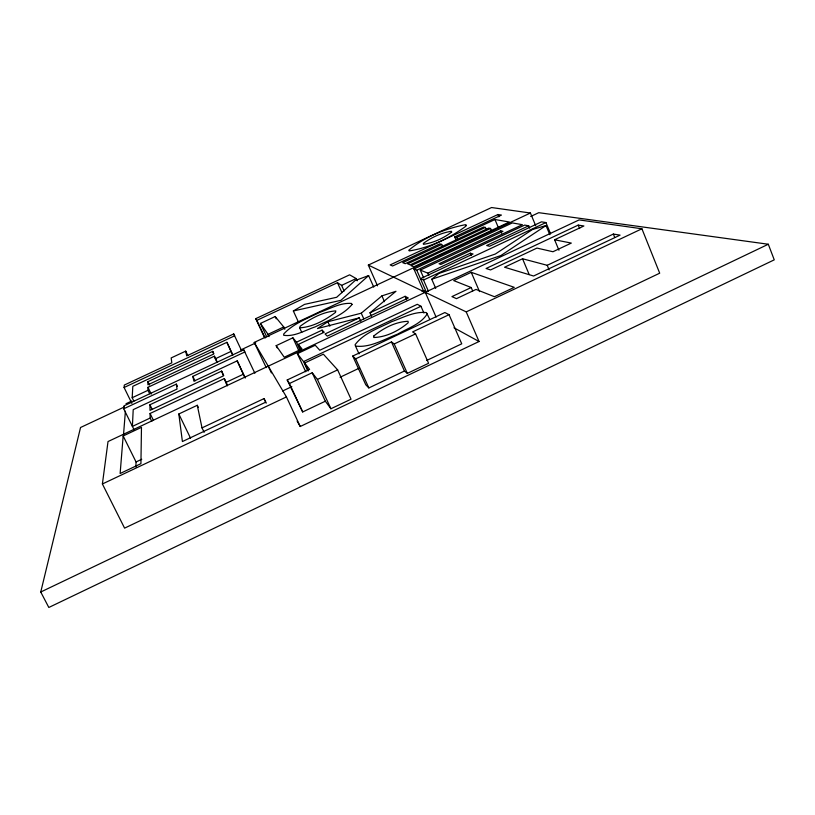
<?xml version="1.0" encoding="UTF-8"?>
<svg xmlns="http://www.w3.org/2000/svg" width="815" height="815" viewBox="0 0 815 815"><rect width="100%" height="100%" fill="white"/><g stroke="black" fill="none" stroke-linecap="round" stroke-linejoin="round"><path stroke-width="1.22" d="M135.891 466.913L136.054 461.962L123.167 435.964L141.474 427.345L140.924 463.674L120.131 473.505L123.167 435.964M133.864 401.143L132.183 397.72L132.814 386.32L226.927 342.31L232.886 354.933M123.503 434.935L125.398 411.218M134.21 430.035L123.717 408.784L123.972 405.86L243.716 349.737L244.867 351.978L192.849 376.367L193.899 381.165L237.216 360.841L245.315 377.997M131.867 403.344L124.084 387.502L124.308 385.057L171.812 362.858L171.181 357.917L185.718 351.122L187.817 355.503M102.395 483.978L108.018 441.547L579.108 219.907L641.914 228.781L659.692 273.188L124.593 528.14L102.395 483.978L286.432 396.925L300.236 426.5L479.047 341.516L466.221 311.89L368.309 265.089L491.557 207.53L530.422 213.021L535.7 225.724M530.708 216.464L538.766 212.684L768.301 244.245L774.25 259.842L48.819 607.47L40.75 592.006L80.542 427.498L124.288 406.991M299.676 327.834L300.164 326.265C310.474 318.685 322.893 311.778 335.79 310.902L335.525 312.379C325.267 320.132 312.624 327.121 299.676 327.834L301.754 332.347M427.274 313.744C421.029 324.136 407.836 328.18 397.761 334.048C384.354 339.162 370.163 348.036 355.503 346.069L355.085 344.735C363.724 332.989 379.046 328.119 391.658 321.66C402.804 317.769 414.366 311.228 426.469 312.583L429.739 319.348M373.728 287.063L368.625 275.592L340.884 300.338L293.339 310.973L298.616 322.445M360.821 321.324L359.262 317.86L317.463 328.567L327.844 321.742L361.249 313.204L381.919 295.886L395.978 291.291L369.99 312.817L371.538 316.281M435.709 288.337L431.756 279.25L438.908 273.453L495.357 254.015L532.47 229.514L546.009 225.561L549.789 234.659M546.009 225.561L500.909 255.533L431.756 279.25M293.339 310.973L304.484 304.403L336.666 297.281L355.045 280.594L368.625 275.592M40.75 592.006L768.301 244.245M304.627 363.011L309.608 369.399L287.196 379.973L302.691 411.952L325.338 401.214L330.921 408.753L351.031 399.197L337.634 369.878L323.361 354.179L304.627 363.011L308.294 370.947M449.055 314.692L444.868 312.542L352.742 356.053L365.762 384.762L368.849 387.93L404.454 371.019L407.327 373.382L428.588 363.276L415.579 333.855L412.604 331.919L449.055 314.692L461.738 343.818L426.612 360.495M287.196 379.973L289.447 383.498L312.206 372.75L317.412 379.433L330.921 408.753M204.147 432.296L202.018 427.875L264.019 398.586L265.772 402.141L182.407 441.547L178.821 413.989L197.281 405.289L198.34 407.49M547.211 265.303L613.349 234.058L620.062 235.138L533.591 276.01L504.567 267.228L522.547 258.752L547.211 265.303L549.137 269.918M282.652 390.976L291.841 386.636M136.054 461.962L141.749 459.273M352.742 356.053L355.666 358.834L391.455 341.913L394.205 343.961L407.327 373.382M317.412 379.433L337.634 369.878M394.205 343.961L415.579 333.855M466.221 311.89L641.914 228.781M340.069 377.253L359.537 368.034M359.262 317.86L325.042 333.946L327.263 336.116L408.325 297.995L405.126 296.303L369.99 312.817M227.049 384.283L224.339 378.578L150.072 413.48L150.154 418.054L132.387 426.408L133.212 409.639L177.028 389.081L176.346 384.11L123.717 408.784M227.324 385.841L225.745 382.51L243.298 374.258L237.216 360.841M422.058 291.597L424.35 290.517M305.727 371.772L297.363 353.669L315.242 345.254L319.786 350.246L417.311 304.311L420.958 306.267L423.922 313.031M471.202 287.522L451.928 296.609L456.471 298.657L476.021 289.427L494.44 296.721L514.265 287.338L471.243 272.322L453.69 280.584L471.202 287.522L472.68 290.965M554.607 239.773L583.886 225.979L578.222 225.113L486.086 268.492L490.569 269.938L536.953 248.086L552.947 251.743L571.305 243.084L554.607 239.773L558.947 250.246M297.363 353.669L303.537 361.595L420.958 306.267M486.331 229.667L485.373 227.426L407.632 263.815L410.22 264.855L488.705 228.098L490.538 228.465L491.506 230.747M149.665 393.737L147.994 390.304L147.963 387.308L214.427 356.186L217.106 361.829M490.538 228.465L411.066 265.69L413.816 266.8L509.395 222.016L494.96 219.51L456.634 237.44L454.678 236.941L456.166 240.415M132.183 397.72L147.994 390.304M216.953 362.196L215.323 358.773L230.971 351.438L226.927 342.31M283.742 326.968L275.185 316.536L260.443 323.433L268.043 334.323L283.742 326.968L284.802 329.26M266.22 367.596L254.219 342.432L530.422 213.021M125.999 403.731L131.735 401.031M240.853 349.9L255.788 342.901M426.041 293.166L424.085 292.228L413.918 269.031L512.299 222.923L522.364 224.696L439.01 263.785L440.813 264.437L524.666 225.093L528.691 225.806L529.648 228.108M413.918 269.031L416.76 270.193L500.685 230.849L502.957 231.317L420.265 270.081L423.698 277.946M420.265 270.081L427.814 273.147L470.306 253.2L473.026 253.995L420.428 278.689L423.525 280.044L428.435 291.261M528.691 225.806L486.667 245.519L489.52 246.252L541.496 221.843L545.928 222.556L550.594 233.783M221.649 371.09L223.381 375.898L150.021 410.363L149.919 404.76L221.649 371.09L223.748 375.511M277.192 347.862L276.173 345.652L292.88 337.807L296.477 342.178L300.134 350.104M423.525 280.044L545.928 222.556M296.477 342.178L322.088 330.146L324.227 332.235L298.31 344.409L300.949 350.134M264.417 337.318L255.727 318.675L349.615 274.828L356.175 278.557L357.184 280.818M255.727 318.675L256.878 320.346L337.461 282.693L341.597 285.372L344.144 291.026M124.084 387.502L234.649 335.8L233.711 333.926L186.716 355.89L185.718 351.122M341.597 285.372L356.175 278.557M454.678 236.941L501.429 215.079L497.924 214.518L390.151 264.926L392.596 265.985L439.856 243.879L441.71 244.418L442.718 246.741M212.735 351.357L213.673 354.036L147.933 384.802L147.902 381.685L212.735 351.357L213.785 353.557M441.71 244.418L402.702 262.674L405.228 263.693L483.519 227.049L485.373 227.426M454.006 327.783L479.047 341.516M298.31 344.409L301.988 348.891L284.252 357.235L276.173 345.652M254.219 342.432L286.432 396.925M297.129 421.121L300.236 426.5M150.072 413.48L153.424 420.326M150.154 418.054L151.784 421.386M147.902 381.685L149.512 384.986M147.963 387.308L151.264 394.073M149.919 404.76L152.079 409.181M178.821 413.989L190.557 438.195M176.346 384.11L177.425 386.351M192.849 376.367L194.999 380.849M243.298 374.258L244.867 377.589M230.971 351.438L232.591 354.871M243.716 349.737L254.871 373.26M233.711 333.926L241.627 350.745M264.019 398.586L266.189 403.18M268.247 366.169L271.405 372.924M268.043 334.323L269.103 336.615M289.447 383.498L302.691 411.952M260.443 323.433L266.77 337.013M256.878 320.346L265.14 338.072M312.206 372.75L325.338 401.214M292.88 337.807L299.003 351.071M303.537 361.595L307.693 370.611M275.185 316.536L276.234 318.808M327.844 321.742L329.851 326.173M322.088 330.146L323.117 332.418M355.666 358.834L368.849 387.93M355.503 346.069L359.028 353.883M361.249 313.204L363.806 318.889M337.461 282.693L341.964 292.677M391.455 341.913L404.454 371.019M368.309 265.089L377.539 285.851M381.919 295.886L384.486 301.682M405.126 296.303L406.654 299.767M416.76 270.193L426.53 292.636M425.247 292.3L436.106 317.106M427.814 273.147L428.812 275.45M456.634 237.44L457.633 239.763M471.243 272.322L479.526 291.617M470.306 253.2L471.294 255.513M497.924 214.518L498.892 216.81M500.685 230.849L501.673 233.202M494.96 219.51L498.403 227.65M522.547 258.752L529.2 274.573M578.222 225.113L579.628 228.557M613.349 234.058L614.755 237.522M224.339 378.578L225.745 382.51M214.427 356.186L215.323 358.773M197.281 405.289L202.018 427.875M373.82 335.974L373.739 337.512C386.198 337.196 398.769 330.758 408.203 322.75L408.081 321.304C395.652 321.731 383.315 328.129 373.82 335.974M466.211 225.225L465.874 226.224C449.411 238.306 429.495 247.75 409.293 250.918L408.743 250.297C424.32 237.043 445.326 228.608 465.396 224.696L466.211 225.225M351.998 304.535C342.748 315.629 327.864 320.427 315.293 326.846C305.197 330.146 294.551 336.992 283.722 335.291L283.681 334.048C293.268 323.524 307.438 318.492 319.949 312.288C330.116 308.742 340.578 302.477 351.591 303.455L351.998 304.535M451.663 232.071C443.523 238.245 433.56 242.799 423.454 244.327L423.291 243.471C431.43 237.369 441.312 232.866 451.378 231.277L451.663 232.071"/></g></svg>
